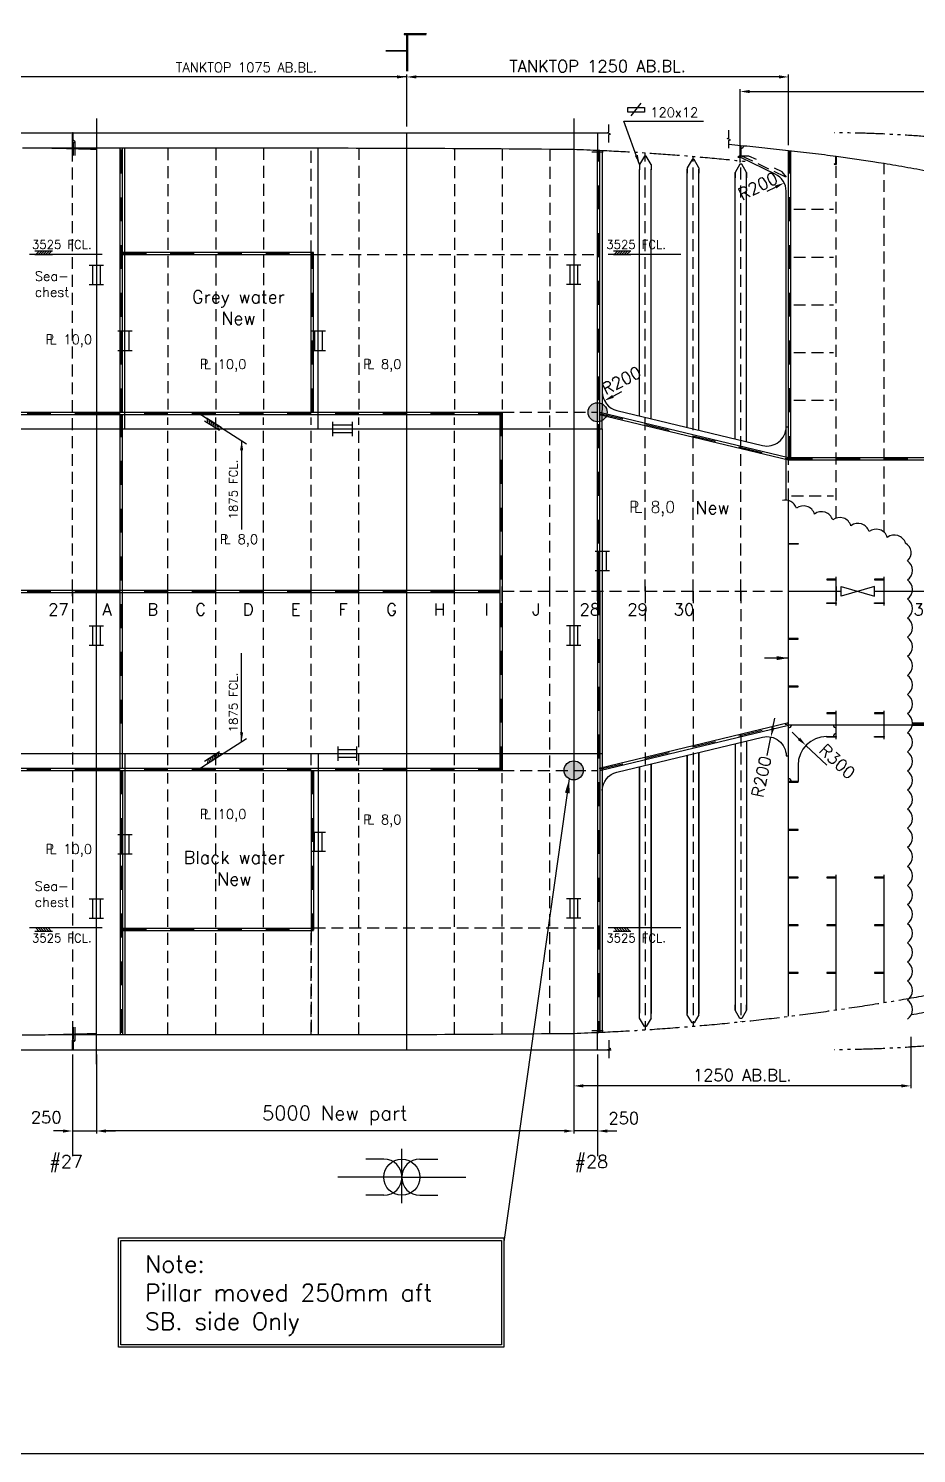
# Model space of a CAD drawing. Extents: x -86245 to 167090, y -69122 to 58950.
# Drawn here: x 15727 to 25026, y 0 to 14921 of the extents above; entities that cross this region are included whole.
import ezdxf

# ---------------------------------------------------------------- set-up
doc = ezdxf.new("R2010")
doc.units = 0
doc.header["$LTSCALE"] = 250
for name, pattern in [('DASHED', [0.75, 0.5, -0.25]), ('JERNB', [2, 1, -1]), ('PHANTOM', [2.1, 1.25, -0.2, 0.125, -0.2, 0.125, -0.2])]:
    doc.linetypes.add(name, pattern=pattern)
doc.layers.get('0').update_dxf_attribs({"linetype": 'CONTINUOUS'})
doc.layers.get('DEFPOINTS').update_dxf_attribs({"linetype": 'CONTINUOUS'})
for name, color, linetype in [('Kuttlinje', 6, 'CONTINUOUS'), ('LASTLUKE', 1, 'CONTINUOUS'), ('S0CO1', 1, 'CONTINUOUS'), ('S0CO2', 2, 'CONTINUOUS'), ('S0CO5', 4, 'CONTINUOUS'), ('S0DA1', 1, 'DASHED'), ('S0DA2', 2, 'DASHED'), ('S0DA3', 3, 'DASHED'), ('S0DIM', 2, 'CONTINUOUS'), ('S0PH1', 1, 'PHANTOM'), ('S0TX2', 2, 'CONTINUOUS'), ('U0CO1', 1, 'CONTINUOUS')]:
    doc.layers.add(name, color=color, linetype=linetype)
doc.styles.add('18', font='romans', dxfattribs={"height": 180})
doc.styles.add('ROMANS', font='romans.shx', dxfattribs={"height": 125})
doc.dimstyles.get("Standard").update_dxf_attribs({"dimscale": 50, "dimtxt": 125, "dimasz": 2, "dimexe": 0.5, "dimexo": 1, "dimgap": 1, "dimtad": 1, "dimdsep": 46, "dimtxsty": 'ROMANS', "dimcen": 1.5, "dimclrd": 1, "dimclre": 1, "dimclrt": 2, "dimazin": 2, "dimtfac": 1, "dimtmove": 2, "dimatfit": 3, "dimfxl": 1, "dimtvp": 100, "dimtolj": 1, "dimarcsym": 0})

# ---------------------------------------------------------------- blocks, each defined once
blk = doc.blocks.new('HP100x7')
at = {"color": 0}
blk.add_lwpolyline([(0, 0), (0, -100), (20, -100, 0.767327), (24, -89), (10, -79, -0.267949), (7, -75), (7, 0)], format="xyb", close=True, dxfattribs=at)
blk = doc.blocks.new('PLDIM2')
at = {"layer": 'S0TX2', "style": 'ROMANS'}
for s, p in [('P', (-19, 0)), ('L', (23, 0))]:
    blk.add_text(s, height=100, dxfattribs=at).set_placement(p)
blk.add_attdef('XX.X', (168, -1), '', height=100, dxfattribs=at)
blk = doc.blocks.new('ST10073')
at = {"layer": 'S0CO2'}
for p, q in [((1.49, 4), (-1.49, 4)), ((-0.79, 4), (-0.79, 0)), ((0.79, 4), (0.79, 0)), ((-1.49, 0), (1.49, 0))]:
    blk.add_line(p, q, dxfattribs=at)
blk = doc.blocks.new('A$C5C7D5138')
at = {"layer": 'Kuttlinje', "linetype": 'ByBlock'}
blk.add_line((0, 4950), (0, -4950), dxfattribs=at)
at = {"layer": 'S0CO1', "color": 8}
for p, q in [((-250, 4563), (-250, 4700)), ((-224, 4563), (-224, 4700)), ((-4750, 1851), (0, 1851)), ((-4726, 1875), (0, 1875)), ((-3775, 1700), (0, 1700)), ((-3726, 12), (0, 12)), ((-3726, -12), (0, -12)), ((-3775, -1700), (0, -1700)), ((-4750, -1851), (0, -1851)), ((-4726, -1875), (0, -1875)), ((-250, -4563), (-250, -4700)), ((-224, -4563), (-224, -4700))]:
    blk.add_line(p, q, dxfattribs=at)
at = {"layer": 'S0CO1', "color": 8, "linetype": 'JERNB'}
for p, q in [((-4726, 1863), (0, 1863)), ((-3726, 0), (0, 0)), ((-4726, -1863), (0, -1863))]:
    blk.add_line(p, q, dxfattribs=at)
at = {"layer": 'S0CO2', "flags": 128}
for points in [[(-775, 4645, -0.004252), (-500, 4642, -0.00201), (-250, 4636, -0.001826), (0, 4629, -0.001826)], [(-775, -4645, 0.004252), (-500, -4642, 0.00201), (-250, -4636, 0.001826), (0, -4629, 0.001826)]]:
    blk.add_lwpolyline(points, format="xyb", dxfattribs=at)
at = {"layer": 'S0CO5'}
for p, q in [((-14750, 4800), (0, 4800)), ((-14750, -4800), (0, -4800))]:
    blk.add_line(p, q, dxfattribs=at)
at = {"layer": 'S0DA1', "color": 8}
for p, q in [((-250, 4660), (-250, 4800)), ((-242, 4563), (-242, 4700)), ((-242, -4563), (-242, -4700)), ((-250, -4660), (-250, -4800)), ((-250, -4660), (-250, -4800))]:
    blk.add_line(p, q, dxfattribs=at)
at = {"layer": 'S0DA2', "color": 8}
for q in [(-250, 4636), (-250, -4636)]:
    blk.add_line((-250, 0), q, dxfattribs=at)
at = {"layer": 'S0CO1', "xscale": 50, "yscale": 50, "zscale": 50}
for p in [(0, 3213), (0, -565), (0, -3423)]:
    blk.add_blockref('ST10073', p, dxfattribs=at)
at = {"layer": 'S0CO2', "color": 8}
blk.add_blockref('HP100x7', (-250, 4800), dxfattribs=at)
at = {"layer": 'S0CO2', "color": 8, "xscale": -1, "rotation": 180}
blk.add_blockref('HP100x7', (-250, -4800), dxfattribs=at)
at = {"layer": 'S0TX2'}
for p in [(-513, 2589), (-513, -2748)]:
    blk.add_blockref('PLDIM2', p, dxfattribs=at).add_auto_attribs({'XX.X': '10,0'})
at = {"layer": 'S0TX2', "color": 8, "char_height": 100, "attachment_point": 1, "style": 'ROMANS'}
for insert in [(-645, 3350), (-645, -3038)]:
    blk.add_mtext_dynamic_manual_height_columns('Sea-\\Pchest', width=1489.57, gutter_width=500, heights=[0], dxfattribs=dict(at, insert=insert))
blk = doc.blocks.new('A$C775A635E')
at = {"layer": 'S0CO1', "color": 6}
blk.add_lwpolyline([(0, 0), (0, 58450), (-41050, 58450), (-41050, 0)], close=True, dxfattribs=at)
blk = doc.blocks.new('A$C04B35251')
at = {"layer": 'LASTLUKE', "color": 2}
for p, q in [((14000, -50), (14000, 50)), ((14500, -50), (14500, 50)), ((15000, -50), (15000, 50)), ((15500, -50), (15500, 50)), ((16000, -100), (16000, 50)), ((16500, -100), (16500, 50)), ((17000, -100), (17000, 50)), ((17500, -100), (17500, 50)), ((18000, -100), (18000, 50)), ((18500, -100), (18500, 50))]:
    blk.add_line(p, q, dxfattribs=at)
at = {"layer": 'S0TX2', "color": 2, "linetype": 'Continuous'}
for p, q in [((13500, -50), (13500, 50)), ((19000, -100), (19000, 50)), ((19500, -100), (19500, 50)), ((20000, -100), (20000, 50)), ((20500, -100), (20500, 50)), ((21000, -100), (21000, 50)), ((21500, -100), (21500, 50)), ((22000, -100), (22000, 50))]:
    blk.add_line(p, q, dxfattribs=at)
at = {"layer": 'S0CO1', "color": 2, "linetype": 'ByBlock', "style": 'ROMANS'}
for s, p in [('27', (13246, -252)), ('28', (18811, -252)), ('29', (19311, -252)), ('30', (19797, -252)), ('35', (22308, -252))]:
    blk.add_text(s, height=125, dxfattribs=at).set_placement(p)
at = {"layer": 'S0CO1', "color": 3, "linetype": 'ByBlock', "style": 'ROMANS'}
for s, p in [('A', (13814, -252)), ('B', (14285, -252)), ('C', (14785, -252)), ('D', (15285, -252)), ('E', (15785, -252)), ('F', (16285, -252)), ('G', (16785, -252)), ('H', (17285, -252)), ('I', (17814, -252)), ('J', (18314, -252))]:
    blk.add_text(s, height=125, dxfattribs=at).set_placement(p)
blk = doc.blocks.new('O-X')
at = {"layer": 'U0CO1'}
for p, q in [((0, -676), (0, 747)), ((-468, 472), (-940, 472)), ((468, 472), (940, 472)), ((0, 0), (-1679, 0)), ((0, 0), (1679, 0)), ((-468, -472), (-940, -472)), ((468, -472), (940, -472))]:
    blk.add_line(p, q, dxfattribs=at)
blk.add_circle((0, 0), 472, dxfattribs=at)
for centre, start, end in [((-468, 0), 270, 90), ((468, 0), 90, 270)]:
    blk.add_arc(centre, 472, start, end, dxfattribs=at)
blk = doc.blocks.new('*D107')
at = {"layer": 'DEFPOINTS', "color": 0, "linetype": 'ByBlock', "transparency": 16777216}
for p in [(21687, 4228), (21437, 3896), (21437, 3377)]:
    blk.add_point(p, dxfattribs=at)
at = {"layer": 'S0CO1', "color": 1, "linetype": 'ByBlock', "lineweight": -2, "transparency": 16777216}
for p, q in [((21687, 4178), (21687, 3352)), ((21437, 3846), (21437, 3352)), ((21337, 3377), (21237, 3377)), ((21687, 3377), (21437, 3377)), ((21787, 3377), (21887, 3377))]:
    blk.add_line(p, q, dxfattribs=at)
at = {"layer": 'S0CO1', "color": 1, "linetype": 'ByBlock', "transparency": 16777216}
for points in [[(21337, 3393), (21337, 3360), (21437, 3377)], [(21787, 3393), (21787, 3360), (21687, 3377)]]:
    blk.add_solid(points, dxfattribs=at)
at = {"layer": 'S0CO1', "color": 2, "linetype": 'ByBlock', "transparency": 16777216, "insert": (21961, 3511), "char_height": 125, "attachment_point": 5, "style": 'ROMANS'}
blk.add_mtext('\\A1;250', dxfattribs=at)
blk = doc.blocks.new('*D108')
at = {"layer": 'DEFPOINTS', "color": 0, "transparency": 16777216}
for p in [(16437, 4228), (21437, 4228), (16437, 3377)]:
    blk.add_point(p, dxfattribs=at)
at = {"layer": 'S0CO1', "color": 1, "lineweight": -2, "transparency": 16777216}
for p, q in [((16437, 4178), (16437, 3352)), ((21437, 4178), (21437, 3352)), ((21337, 3377), (16537, 3377))]:
    blk.add_line(p, q, dxfattribs=at)
at = {"layer": 'S0CO1', "color": 1, "transparency": 16777216}
for points in [[(16537, 3393), (16537, 3360), (16437, 3377)], [(21337, 3393), (21337, 3360), (21437, 3377)]]:
    blk.add_solid(points, dxfattribs=at)
at = {"layer": 'S0CO1', "color": 2, "transparency": 16777216, "insert": (18933, 3539), "char_height": 125, "attachment_point": 5, "style": 'ROMANS'}
blk.add_mtext('\\A1;{\\H1.2x;5000 New part}', dxfattribs=at)
blk = doc.blocks.new('*D109')
at = {"layer": 'DEFPOINTS', "color": 0, "linetype": 'ByBlock', "transparency": 16777216}
for p in [(16187, 4228), (16437, 3896), (16437, 3377)]:
    blk.add_point(p, dxfattribs=at)
at = {"layer": 'S0CO1', "color": 1, "linetype": 'ByBlock', "lineweight": -2, "transparency": 16777216}
for p, q in [((16187, 4178), (16187, 3352)), ((16437, 3846), (16437, 3352)), ((16087, 3377), (15987, 3377)), ((16187, 3377), (16437, 3377)), ((16537, 3377), (16637, 3377))]:
    blk.add_line(p, q, dxfattribs=at)
at = {"layer": 'S0CO1', "color": 1, "linetype": 'ByBlock', "transparency": 16777216}
for points in [[(16087, 3393), (16087, 3360), (16187, 3377)], [(16537, 3393), (16537, 3360), (16437, 3377)]]:
    blk.add_solid(points, dxfattribs=at)
at = {"layer": 'S0CO1', "color": 2, "linetype": 'ByBlock', "transparency": 16777216, "insert": (15912, 3520), "char_height": 125, "attachment_point": 5, "style": 'ROMANS'}
blk.add_mtext('\\A1;250', dxfattribs=at)
blk = doc.blocks.new('PILL-O')
at = {"layer": 'S0TX2'}
h = blk.add_hatch(color=256, dxfattribs=at)
h.paths.add_polyline_path([(1, -1), (0, -1), (0, -100, 0.198881), (71, -71)])
h.paths.add_polyline_path([(0, -1), (-70, -71, 0.196266), (0, -100)])
h.paths.add_polyline_path([(0, -1), (0, 0), (-71, 71, 0.198912), (-100, 0, 0.201592), (-70, -71)])
h.paths.add_polyline_path([(0, 100, 0.198881), (-71, 71), (0, 0)])
h.paths.add_polyline_path([(71, 70, 0.201624), (0, 100), (0, 0), (1, -1)])
h.paths.add_polyline_path([(71, 70), (1, -1), (71, -71, 0.198912), (100, 0, 0.196235)])
at = {"layer": 'S0CO2'}
blk.add_circle((0, 0), 100, dxfattribs=at)
blk = doc.blocks.new('HP80x7')
at = {"color": 0, "linetype": 'ByBlock'}
blk.add_lwpolyline([(17, -80, 0.773344), (19, -73), (8, -66, -0.267949), (6, -63), (6, 0), (0, 0), (0, -80), (17, -80)], format="xyb", dxfattribs=at)
blk = doc.blocks.new('snip')
at = {"color": 0, "linetype": 'ByBlock'}
for p, q in [((-75, -151), (-75, -221)), ((75, -151), (75, -221))]:
    blk.add_line(p, q, dxfattribs=at)
blk.add_lwpolyline([(75, -151), (13, -43), (-12, -43), (-75, -151)], dxfattribs=at)
blk = doc.blocks.new('*D190')
at = {"layer": 'DEFPOINTS', "color": 0, "transparency": 16777216}
for p in [(-6225, 4189), (-6046, 4277)]:
    blk.add_point(p, dxfattribs=at)
at = {"layer": 'S0CO1', "color": 1, "lineweight": -2, "transparency": 16777216}
blk.add_line((-6225, 4189), (-6135, 4233), dxfattribs=at)
at = {"layer": 'S0CO1', "color": 1, "transparency": 16777216}
blk.add_solid([(-6143, 4248), (-6128, 4218), (-6046, 4277)], dxfattribs=at)
at = {"layer": 'S0CO1', "color": 2, "transparency": 16777216, "insert": (-6320, 4243), "char_height": 125, "attachment_point": 5, "rotation": 26.2007, "style": 'ROMANS'}
blk.add_mtext('\\A1;R200', dxfattribs=at)
blk = doc.blocks.new('*D191')
at = {"color": 1, "linetype": 'ByBlock', "lineweight": -2, "transparency": 16777216}
blk.add_line((-7750, 2087), (-7839, 2041), dxfattribs=at)
at = {"color": 1, "linetype": 'ByBlock', "transparency": 16777216}
blk.add_solid([(-7847, 2056), (-7831, 2026), (-7928, 1996)], dxfattribs=at)
at = {"layer": 'DEFPOINTS', "color": 0, "linetype": 'ByBlock', "transparency": 16777216}
for p in [(-7928, 1996), (-7750, 2087)]:
    blk.add_point(p, dxfattribs=at)
at = {"color": 2, "linetype": 'ByBlock', "transparency": 16777216, "insert": (-7750, 2208), "char_height": 125, "attachment_point": 5, "rotation": 27.2116, "style": 'ROMANS'}
blk.add_mtext('\\A1;R200', dxfattribs=at)
blk = doc.blocks.new('FLST-2')
at = {"layer": 'S0TX2', "color": 1}
for p, q in [((-256, 101), (-256, 151)), ((-256, 151), (-81, 151)), ((-222, 65), (-117, 198)), ((-81, 151), (-81, 101)), ((-81, 101), (-256, 101))]:
    blk.add_line(p, q, dxfattribs=at)
at = {"layer": 'S0TX2', "style": 'ROMANS'}
blk.add_attdef('FL.ST', (-20, 50), '', height=100, dxfattribs=at)
blk = doc.blocks.new('PILC')
at = {"color": 1, "linetype": 'ByBlock'}
blk.add_line((0, 0), (-250, 0), dxfattribs=at)
blk.add_solid([(-125, 21), (-125, -21), (0, 0)], dxfattribs=at)
blk = doc.blocks.new('*D192')
at = {"layer": 'DEFPOINTS', "color": 0, "transparency": 16777216}
for p in [(3568, 5233), (-6507, 4439), (3568, 3786)]:
    blk.add_point(p, dxfattribs=at)
at = {"layer": 'S0TX2', "color": 1, "lineweight": -2, "transparency": 16777216}
for p, q in [((-6507, 4489), (-6507, 5258)), ((-6407, 5233), (3468, 5233)), ((3568, 3836), (3568, 5258))]:
    blk.add_line(p, q, dxfattribs=at)
at = {"layer": 'S0TX2', "color": 1, "transparency": 16777216}
for points in [[(-6407, 5250), (-6407, 5217), (-6507, 5233)], [(3468, 5250), (3468, 5217), (3568, 5233)]]:
    blk.add_solid(points, dxfattribs=at)
at = {"layer": 'S0TX2', "color": 2, "transparency": 16777216, "insert": (-1469, 5346), "char_height": 125, "attachment_point": 5, "style": 'ROMANS'}
blk.add_mtext('\\A1;TANKTOP 1800 AB. OLD BL.', dxfattribs=at)
blk = doc.blocks.new('*D193')
at = {"layer": 'DEFPOINTS', "color": 0, "transparency": 16777216}
for p in [(-6184, -1526), (-6225, -1721)]:
    blk.add_point(p, dxfattribs=at)
at = {"layer": 'S0CO1', "color": 1, "lineweight": -2, "transparency": 16777216}
for p, q in [((-6163, -1428), (-6142, -1330)), ((-6225, -1721), (-6184, -1526))]:
    blk.add_line(p, q, dxfattribs=at)
at = {"layer": 'S0CO1', "color": 1, "transparency": 16777216}
blk.add_solid([(-6179, -1424), (-6147, -1431), (-6184, -1526)], dxfattribs=at)
at = {"layer": 'S0CO1', "color": 2, "transparency": 16777216, "insert": (-6284, -1941), "char_height": 125, "attachment_point": 5, "rotation": 78.0759, "style": 'ROMANS'}
blk.add_mtext('\\A1;R200', dxfattribs=at)
blk = doc.blocks.new('*D194')
at = {"layer": 'DEFPOINTS', "color": 0, "transparency": 16777216}
for p in [(-5818, -1614), (-5600, -1820)]:
    blk.add_point(p, dxfattribs=at)
at = {"layer": 'S0CO1', "color": 1, "lineweight": -2, "transparency": 16777216}
for p, q in [((-5891, -1545), (-5963, -1476)), ((-5600, -1820), (-5818, -1614))]:
    blk.add_line(p, q, dxfattribs=at)
at = {"layer": 'S0CO1', "color": 1, "transparency": 16777216}
blk.add_solid([(-5879, -1533), (-5902, -1557), (-5818, -1614)], dxfattribs=at)
at = {"layer": 'S0CO1', "color": 2, "transparency": 16777216, "insert": (-5489, -1782), "char_height": 125, "attachment_point": 5, "rotation": 316.5833, "style": 'ROMANS'}
blk.add_mtext('\\A1;R300', dxfattribs=at)
blk = doc.blocks.new('*D195')
at = {"layer": 'DEFPOINTS', "color": 0, "transparency": 16777216}
for p in [(-4719, -4615), (-8250, -5041), (-8250, -5179)]:
    blk.add_point(p, dxfattribs=at)
at = {"layer": 'S0CO1', "color": 1, "lineweight": -2, "transparency": 16777216}
for p, q in [((-4719, -4665), (-4719, -5204)), ((-8250, -5091), (-8250, -5204)), ((-4819, -5179), (-8150, -5179))]:
    blk.add_line(p, q, dxfattribs=at)
at = {"layer": 'S0CO1', "color": 1, "transparency": 16777216}
for points in [[(-8150, -5162), (-8150, -5195), (-8250, -5179)], [(-4819, -5162), (-4819, -5195), (-4719, -5179)]]:
    blk.add_solid(points, dxfattribs=at)
at = {"layer": 'S0CO1', "color": 2, "transparency": 16777216, "insert": (-6484, -5066), "char_height": 125, "attachment_point": 5, "style": 'ROMANS'}
blk.add_mtext('\\A1;1250 AB.BL.', dxfattribs=at)
blk = doc.blocks.new('*D115')
at = {"layer": 'DEFPOINTS', "color": 0, "transparency": 16777216}
for p in [(19687, 14414), (19687, 13846), (23687, 13651)]:
    blk.add_point(p, dxfattribs=at)
at = {"layer": 'S0CO1', "color": 1, "lineweight": -2, "transparency": 16777216}
for p, q in [((19687, 13896), (19687, 14439)), ((23587, 14414), (19787, 14414)), ((23687, 13701), (23687, 14439))]:
    blk.add_line(p, q, dxfattribs=at)
at = {"layer": 'S0CO1', "color": 1, "transparency": 16777216}
for points in [[(19787, 14431), (19787, 14398), (19687, 14414)], [(23587, 14431), (23587, 14398), (23687, 14414)]]:
    blk.add_solid(points, dxfattribs=at)
at = {"layer": 'S0CO1', "color": 2, "transparency": 16777216, "insert": (21687, 14527), "char_height": 125, "attachment_point": 5, "style": 'ROMANS'}
blk.add_mtext('\\A1;TANKTOP 1250 AB.BL.', dxfattribs=at)
blk = doc.blocks.new('A$C2E4D6672')
at = {"layer": 'S0CO2'}
for points in [[(-4034, 42), (0, 42), (0, -1102), (-4034, -1102)], [(-4009, 17), (-25, 17), (-25, -1077), (-4009, -1077)]]:
    blk.add_lwpolyline(points, close=True, dxfattribs=at)
at = {"layer": 'LASTLUKE', "color": 2, "insert": (-3756, -141), "char_height": 180, "attachment_point": 1, "style": '18'}
blk.add_mtext_dynamic_manual_height_columns('Note:\\PPillar moved 250mm aft\\PSB. side Only', width=3587.16, gutter_width=500, heights=[0], dxfattribs=at)
blk = doc.blocks.new('*X8')
at = {"color": 0}
for p, q in [((13410, 17177), (13450, 17217)), ((13439, 17177), (13479, 17217)), ((13467, 17177), (13507, 17217)), ((13495, 17177), (13535, 17217)), ((13523, 17177), (13563, 17217)), ((13552, 17177), (13592, 17217))]:
    blk.add_line(p, q, dxfattribs=at)
blk = doc.blocks.new('TYKK')
at = {"layer": 'S0CO1'}
for p, q in [((-2.04, 0.82), (2.04, 0.82)), ((-2.04, 0), (2.04, 0))]:
    blk.add_line(p, q, dxfattribs=at)
at = {"layer": 'S0CO1', "xscale": 0.0204, "yscale": 0.0204, "zscale": 0.0204}
blk.add_blockref('*X8', (-275.41, -350.41), dxfattribs=at)
blk = doc.blocks.new('A$C33D50814')
at = {"layer": 'Kuttlinje', "linetype": 'ByBlock'}
blk.add_line((-8250, 4950), (-8250, -4950), dxfattribs=at)
at = {"layer": 'S0CO1', "color": 8}
for p, q in [((-8000, 0), (-8000, 4618.625)), ((-7976, 0), (-7976, 4617.54)), ((-7949, 2086.961), (-7949, 4618.625)), ((-6138.89, 4369.494), (-6500, 4541.754)), ((-6000, 1376), (-6000, 4612.328)), ((-5976, 1376), (-5976, 4609.572)), ((-7560, 1835.747), (-7560, 4418.011)), ((-7440, 1806.98), (-7440, 4419.574)), ((-7059.999, 1715.884), (-7059.999, 4421.642)), ((-6939.999, 1687.118), (-6939.999, 4421.385)), ((-6559.999, 1596.023), (-6559.999, 4386.441)), ((-6439.999, 1567.256), (-6440, 4386.44)), ((-6024, 1721.385), (-6024, 4188.98)), ((-7950, 1700), (-7949, 2086.961)), ((-7981.609, 1851.665), (-6000, 1375.316)), ((-7976, 1875), (-6000, 1400)), ((-8249, 1700), (-7950, 1700)), ((-7950, 1700), (-7950, -1700)), ((-6025, 955.084), (-6025, 1721.385)), ((-6000, 1400), (-3500, 1400)), ((-6000, 1376), (-3500, 1376)), ((-8000, 0), (-8000, -4618.625)), ((-7976, 0), (-7976, -4617.54)), ((-7981.609, -1851.665), (-6000, -1375.316)), ((-7976, -1875), (-6000, -1400)), ((-4703.024, -1376), (-2024, -1376)), ((-4703.024, -1400), (-2024, -1400)), ((-6559.999, -1596.023), (-6559.999, -4386.441)), ((-6439.999, -1567.256), (-6440, -4386.44)), ((-8249, -1700), (-7950, -1700)), ((-7950, -1700), (-7950, -2086.962)), ((-7059.999, -1715.884), (-7059.999, -4421.642)), ((-7059.999, -4421.643), (-7059.999, -1715.886)), ((-6939.999, -1687.118), (-6939.999, -4421.385)), ((-6939.999, -4421.322), (-6939.999, -1687.119)), ((-7560, -4417.785), (-7560, -1835.747)), ((-7560, -1835.747), (-7560, -4418.011)), ((-7440, -1806.98), (-7440, -4419.574)), ((-7440, -4419.739), (-7440, -1806.981)), ((-7950, -2086.961), (-7950, -4618.625))]:
    blk.add_line(p, q, dxfattribs=at)
at = {"layer": 'S0CO1', "color": 8, "linetype": 'JERNB'}
for p, q in [((-7988, 0), (-7988, 4618.085)), ((-5988, 1376), (-5988, 4610.953)), ((-7978.805, 1863.332), (-6000, 1387.658)), ((-6000, 1388), (-3500, 1388)), ((-7988, 0), (-7988, -4618.085)), ((-7978.805, -1863.332), (-6000, -1387.658)), ((-4703.024, -1388), (-2024, -1388))]:
    blk.add_line(p, q, dxfattribs=at)
at = {"layer": 'S0CO1', "color": 8, "linetype": 'Continuous'}
for points in [[(-7880.241, 4700.515), (-7880.241, 4781.837), (-7863.069, 4788.087), (-7897.412, 4800.587), (-7880.241, 4806.837), (-7880.241, 4888.159)], [(-6624.934, 4639.718), (-6624.934, 4721.04), (-6607.763, 4727.29), (-6642.106, 4739.79), (-6624.934, 4746.04), (-6624.934, 4827.362)], [(-7880.241, -4700.515), (-7880.241, -4781.837), (-7863.069, -4788.087), (-7897.412, -4800.587), (-7880.241, -4806.837), (-7880.241, -4888.159)]]:
    blk.add_lwpolyline(points, dxfattribs=at)
at = {"layer": 'S0CO1', "color": 8}
for points in [[(-7950, 2086.961, 0.346864288), (-7796.623, 1892.471), (-6271.623, 1526.895, 0.484930604), (-6025, 1721.385), (-6000, 1721.385)], [(-4753.514, -4480.505, 0.52056705), (-4753.514, -4280.505, 0.52056705), (-4753.514, -4080.505, 0.52056705), (-4753.514, -3880.505, 0.52056705), (-4753.514, -3680.505, 0.52056705), (-4753.514, -3480.505, 0.52056705), (-4753.514, -3280.505, 0.52056705), (-4753.514, -3080.505, 0.52056705), (-4753.514, -2880.505, 0.52056705), (-4753.514, -2680.505, 0.52056705), (-4753.514, -2480.505, 0.52056705), (-4753.514, -2280.505, 0.52056705), (-4753.514, -2080.505, 0.52056705), (-4753.514, -1880.505, 0.52056705), (-4753.514, -1680.505, 0.52056705), (-4753.514, -1480.505, 0.52056705), (-4753.514, -1280.505, 0.52056705), (-4753.514, -1080.505, 0.52056705), (-4753.514, -880.505, 0.52056705), (-4753.514, -680.505, 0.52056705), (-4753.514, -480.505, 0.52056705), (-4753.514, -280.505, 0.52056705), (-4753.514, -80.505, 0.52056705), (-4753.514, 119.495, 0.52056705), (-4753.514, 319.495, 0.52056705), (-4775.024, 503.795, 0.52056705), (-4965.505, 564.76, 0.52056705), (-5155.987, 625.724, 0.52056705), (-5346.469, 686.689, 0.52056705), (-5536.951, 747.654, 0.52056705), (-5727.432, 808.618, 0.52056705), (-5917.914, 869.583, 0.399421036), (-6064.742, 951.649, 0.399421036)], [(-7950, -2086.961, -0.346864288), (-7796.623, -1892.471), (-6271.623, -1526.895, -0.484930604), (-6025, -1721.385), (-6000, -1721.385)], [(-5600, -1520, 0.414213562), (-5900, -1820), (-5900, -1993)]]:
    blk.add_lwpolyline(points, format="xyb", dxfattribs=at)
blk.add_lwpolyline([(-5450, 50), (-5100, -50), (-5100, 50), (-5450, -50), (-5450, 50)], dxfattribs=at)
for centre, radius, start, end in [((-6500, 4669.126), 30, 269.9999992, 354.6685405), ((-6225, 4188.98), 200, 0, 64.4974945), ((-6000, -1400), 30, 270, 0), ((-5500, -1400), 30, 180, 270), ((-5500, -1520), 30, 90, 180), ((-6000, -1993), 30, 0, 90)]:
    blk.add_arc(centre, radius, start, end, dxfattribs=at)
at = {"layer": 'S0CO2', "color": 8, "flags": 128}
for points in [[(-8250, 4628.587), (-8249.962, 4628.585, -0.002682578), (-7976.053, 4617.542)], [(-8250, -4628.587), (-8249.962, -4628.585, 0.002928002), (-7951, -4616.385)]]:
    blk.add_lwpolyline(points, format="xyb", dxfattribs=at)
at = {"layer": 'S0CO2', "color": 8}
blk.add_lwpolyline([(-6500, 4669.126), (-6500, 4541.754), (-6520.5, 4541.754, -0.767326988), (-6523.5, 4552.95), (-6509.5, 4562.476, 0.267949192), (-6507, 4566.806), (-6507, 4669.126)], format="xyb", close=True, dxfattribs=at)
for points in [[(-6000, 500), (-5900, 500), (-5900, 493), (-6000, 493)], [(-5600, 120), (-5500, 120), (-5500, 127), (-5600, 127)], [(-5100, 120), (-5000, 120), (-5000, 127), (-5100, 127)], [(-5600, -120), (-5500, -120), (-5500, -127), (-5600, -127)], [(-5100, -120), (-5000, -120), (-5000, -127), (-5100, -127)], [(-6000, -500), (-5900, -500), (-5900, -493), (-6000, -493)], [(-6000, -1000), (-5900, -1000), (-5900, -993), (-6000, -993)], [(-5600, -1280), (-5500, -1280), (-5500, -1273), (-5600, -1273)], [(-5100, -1280), (-5000, -1280), (-5000, -1273), (-5100, -1273)], [(-5600, -1520), (-5500, -1520), (-5500, -1527), (-5600, -1527)], [(-5100, -1520), (-5000, -1520), (-5000, -1527), (-5100, -1527)], [(-6000, -2000), (-5900, -2000), (-5900, -1993), (-6000, -1993)], [(-6000, -2500), (-5900, -2500), (-5900, -2493), (-6000, -2493)], [(-6000, -3000), (-5900, -3000), (-5900, -2993), (-6000, -2993)], [(-5600, -3000), (-5500, -3000), (-5500, -2993), (-5600, -2993)], [(-5100, -3000), (-5000, -3000), (-5000, -2993), (-5100, -2993)], [(-6000, -3500), (-5900, -3500), (-5900, -3493), (-6000, -3493)], [(-5600, -3500), (-5500, -3500), (-5500, -3493), (-5600, -3493)], [(-5100, -3500), (-5000, -3500), (-5000, -3493), (-5100, -3493)], [(-6000, -4000), (-5900, -4000), (-5900, -3993), (-6000, -3993)], [(-5600, -4000), (-5500, -4000), (-5500, -3993), (-5600, -3993)], [(-5100, -4000), (-5000, -4000), (-5000, -3993), (-5100, -3993)]]:
    blk.add_lwpolyline(points, close=True, dxfattribs=at)
at = {"layer": 'S0CO5', "color": 8}
for p, q in [((-8250, 4800), (-7883.858, 4800)), ((-8000, 4800), (-8000, 4600)), ((-8060, 4600), (-7940, 4600)), ((-6000, -4450.2), (-6000, 950.478)), ((-5500, -150), (-5500, 150)), ((-5000, -150), (-5000, 150)), ((-6000, 0), (-5450, 0)), ((-5100, 0), (-4703.024, 0)), ((-5500, -1550), (-5500, -1250)), ((-5000, -1550), (-5000, -1250)), ((-4703.024, -1400), (-6000, -1400)), ((-5500, -4383.214), (-5500, -2970)), ((-5000, -4306.136), (-5000, -2970)), ((-8060, -4600), (-7940, -4600)), ((-8060, -4600), (-7940, -4600)), ((-8000, -4800), (-8000, -4600)), ((-8250, -4800), (-7858.734, -4800))]:
    blk.add_line(p, q, dxfattribs=at)
at = {"layer": 'S0CO5', "color": 8, "flags": 128}
for points in [[(-6624.934, 4680.379, -0.001281498), (-6500, 4669.126, -0.002823), (-6249.868, 4644.528, -0.002278), (-6000, 4617.374, -0.002373), (-5749.826, 4587.835, -0.003239), (-5500, 4555.487, -0.002486), (-5309.328, 4528.574, -0.001881), (-5118.896, 4500), (-5059.434, 4490.774), (-5000, 4481.354, -0.004166), (-4749.691, 4439.042, -0.002877), (-4500, 4393.209, -0.00266)], [(-4713.088, -4432.509, 0.002455625), (-4500, -4393.209, 0.00266)]]:
    blk.add_lwpolyline(points, format="xyb", dxfattribs=at)
at = {"layer": 'S0DA1', "color": 8}
for p, q in [((-6491.389, 4559.805), (-6021.739, 4335.768)), ((-5946, 4000), (-5530, 4000)), ((-5946, 3500), (-5530, 3500)), ((-5946, 3000), (-5530, 3000)), ((-5946, 2500), (-5530, 2500)), ((-5946, 2000), (-5530, 2000)), ((-5970, 1000), (-5530, 1000))]:
    blk.add_line(p, q, dxfattribs=at)
at = {"layer": 'S0DA2', "color": 8}
for p, q in [((-7500, 0), (-7500, 4591.336)), ((-7000, 0), (-7000, 4554.2)), ((-6500, 0), (-6500, 4507.173)), ((-5500, 766.835), (-5500, 4549.145)), ((-5000, 618.909), (-5000, 4475.845)), ((-7500, 0), (-7500, -4591.336)), ((-7000, 0), (-7000, -4554.2)), ((-6500, 0), (-6500, -4507.173))]:
    blk.add_line(p, q, dxfattribs=at)
at = {"layer": 'S0DA3', "color": 8}
for p, q in [((-8250, 1875), (-8000, 1875)), ((-6000, 950.478), (-6000, 1376)), ((-8250, 0), (-6000, 0)), ((-4703.024, 0), (-2000, 0)), ((-8250, -1875), (-8000, -1875))]:
    blk.add_line(p, q, dxfattribs=at)
at = {"layer": 'S0PH1', "color": 8, "flags": 128}
for points in [[(4319.914, 1670.555, 0.01728236), (3960, 1960.411, 0.018682), (3509.1, 2272.894, 0.01108), (3040.406, 2558, 0.002294), (2915.461, 2629.496, 0.00167), (2789.949, 2700), (2733.014, 2731.625), (2676, 2763.106, 0.006599), (2154.914, 3041.134, 0.011709), (1624, 3299.899, 0.005479), (1393.941, 3402.411, 0.005153), (1161.729, 3500, 0.01486), (440.988, 3769.517, 0.011968), (-293.164, 4000, 0.005337), (-672.184, 4104.729, 0.003498), (-1053, 4202.751, 0.006889), (-1741.719, 4364.849, 0.012589), (-2436.229, 4500, 0.00591), (-2773.502, 4552.771, 0.002299), (-3111.598, 4600, 0.003441), (-3710.918, 4676.705, 0.007398), (-4311.762, 4740.396, 0.009377), (-4914.361, 4783.896, 0.013328), (-5518.318, 4800)], [(-7976.053, 4617.542, -0.015404457), (-6406.84, 4497.314)], [(4319.914, -1670.555, -0.01728236), (3960, -1960.411, -0.018682), (3509.1, -2272.894, -0.01108), (3040.406, -2558, -0.002294), (2915.461, -2629.496, -0.00167), (2789.949, -2700), (2733.014, -2731.625), (2676, -2763.106, -0.006599), (2154.914, -3041.134, -0.011709), (1624, -3299.899, -0.005479), (1393.941, -3402.411, -0.005153), (1161.729, -3500, -0.01486), (440.988, -3769.517, -0.011968), (-293.164, -4000, -0.005337), (-672.184, -4104.729, -0.003498), (-1053, -4202.751, -0.006889), (-1741.719, -4364.849, -0.012589), (-2436.229, -4500, -0.00591), (-2773.502, -4552.771, -0.002299), (-3111.598, -4600, -0.003441), (-3710.918, -4676.705, -0.007398), (-4311.762, -4740.396, -0.009377), (-4914.361, -4783.896, -0.013328), (-5518.318, -4800)], [(-7976.053, -4617.542, 0.034278718), (-4500, -4218.871)]]:
    blk.add_lwpolyline(points, format="xyb", dxfattribs=at)
at = {"layer": 'S0PH1', "color": 8}
for points in [[(-6491.389, 4559.805), (-6418.711, 4559.429), (-6339.338, 4523.233)], [(-6021.739, 4335.768), (-6067.765, 4392.017), (-6145.841, 4430.93)]]:
    blk.add_lwpolyline(points, dxfattribs=at)
at = {"layer": 'S0CO1', "color": 8}
for name, p, xscale, yscale, zscale in [('snip', (-7500, 4591.336), 0.8, 0.8, 0.8), ('snip', (-7000, 4554.199), 0.8, 0.8, 0.8), ('snip', (-6500, 4507.172), 0.8, 0.8, 0.8), ('ST10073', (-8250, 3215.711), 50, 50, 50), ('ST10073', (-7951, 218.378), 50, 50, 50), ('ST10073', (-8250, -562.625), 50, 50, 50), ('ST10073', (-8250, -3420.096), 50, 50, 50)]:
    blk.add_blockref(name, p, dxfattribs=dict(at, xscale=xscale, yscale=yscale, zscale=zscale))
for name, p in [('PILL-O', (-8000, 1875)), ('PILC', (-6000, -699.389)), ('PILL-O', (-8250, -1875))]:
    blk.add_blockref(name, p, dxfattribs=at)
at = {"layer": 'S0CO1', "color": 8, "xscale": -0.8, "yscale": 0.8, "zscale": 0.8, "rotation": 180}
for p in [(-7500, -4591.336), (-7000, -4554.199), (-6500, -4507.172)]:
    blk.add_blockref('snip', p, dxfattribs=at)
at = {"layer": 'S0CO2', "color": 8, "xscale": -1}
blk.add_blockref('HP80x7', (-5500, 4549.145), dxfattribs=at)
at = {"layer": 'S0TX2', "color": 8}
blk.add_blockref('FLST-2', (-7426.801, 4914.595), dxfattribs=at).add_auto_attribs({'FL.ST': '120x12'})
at = {"layer": 'S0TX2', "color": 8, "xscale": 1.199999999999999, "yscale": 1.199999999999999, "zscale": 1.199999999999999}
blk.add_blockref('PLDIM2', (-7646.753, 823.73), dxfattribs=at).add_auto_attribs({'XX.X': '8,0'})
at = {"layer": 'LASTLUKE', "color": 2, "style": '18'}
blk.add_text('New', height=135, dxfattribs=at).set_placement((-6976.344, 807.974))
at = {"color": 8, "linetype": 'ByBlock'}
dim = blk.add_radius_dim(center=(-7750, 2086.961), mpoint=(-7927.865, 1995.505), dimstyle='STANDARD', override={"dimfxl": 100}, dxfattribs=at)
dim.commit()
dim.dimension.update_dxf_attribs({"geometry": '*D191', "text_midpoint": (-7749.948, 2207.963), "dimtype": 164})
at = {"layer": 'S0CO1', "color": 8}
dim = blk.add_radius_dim(center=(-6225, 4188.98), mpoint=(-6045.549, 4277.284), dimstyle='STANDARD', dxfattribs=at)
dim.commit()
dim.dimension.update_dxf_attribs({"geometry": '*D190', "text_midpoint": (-6320.27, 4242.818), "dimtype": 164})
for center, mpoint, picture, middle in [((-6225, -1721.385), (-6183.677, -1525.7), '*D193', (-6283.665, -1941.341)), ((-5600, -1820), (-5817.912, -1613.81), '*D194', (-5488.856, -1781.706))]:
    dim = blk.add_radius_dim(center=center, mpoint=mpoint, dimstyle='STANDARD', override={"dimfxl": 100}, dxfattribs=at)
    dim.commit()
    dim.dimension.update_dxf_attribs({"geometry": picture, "text_midpoint": middle, "dimtype": 164})
at = {"layer": 'S0CO1'}
dim = blk.add_linear_dim(base=(-8250, -5178.789), p1=(-4718.936, -4615.432), p2=(-8250, -5040.902), text='1250 AB.BL.', dimstyle='STANDARD', override={"dimfxl": 100}, dxfattribs=at)
dim.commit()
dim.dimension.update_dxf_attribs({"geometry": '*D195', "text_midpoint": (-6484.468, -5066.289)})
at = {"layer": 'S0TX2', "color": 8}
dim = blk.add_linear_dim(base=(3568.039, 5233.43), p1=(-6507, 4438.998), p2=(3568.039, 3785.531), text='TANKTOP 1800 AB. OLD BL.', dimstyle='STANDARD', dxfattribs=at)
dim.commit()
dim.dimension.update_dxf_attribs({"geometry": '*D192', "text_midpoint": (-1469.48, 5345.93)})
blk.add_leader([(-7560, 4470.603), (-7723.814, 4923.509), (-6889.038, 4923.509)], dimstyle='STANDARD', override={"dimgap": 1, "dimtad": 0}, dxfattribs=at)
blk = doc.blocks.new('A$C3B8849E9')
at = {"layer": 'S0CO1'}
blk.add_line((-464, -1227), (52, -894), dxfattribs=at)
at = {"layer": 'S0DIM', "extrusion": (0, 0, -1), "xscale": -45, "yscale": 45, "zscale": -45, "rotation": 147.1496694736316}
blk.add_blockref('TYKK', (310, -1084), dxfattribs=at)
at = {"layer": 'S0DIM', "style": 'ROMANS', "text_generation_flag": 6}
blk.add_text('1875 FCL.', height=90, rotation=270, dxfattribs=at).set_placement((-42, -829))
at = {"layer": 'S0CO1'}
blk.add_leader([(0, -928), (0, 0)], dimstyle='STANDARD', override={"dimgap": 1, "dimtad": 0}, dxfattribs=at)

msp = doc.modelspace()

# ---------------------------------------------------------------- linework, layer by layer
at = {"layer": 'S0CO1'}
for p, q in [((16687.057, 10903.113), (16687.057, 13670.429)), ((16711.057, 10903.113), (16711.057, 13670.429)), ((16737.057, 10728.113), (16737.057, 13670.429)), ((18761.057, 10728.113), (18761.057, 13670.429)), ((16711.057, 12578.113), (18711.057, 12578.113)), ((16711.057, 12554.113), (18687.057, 12554.113)), ((18687.057, 10903.113), (18687.057, 12577.113)), ((18711.057, 10903.113), (18711.057, 12577.113)), ((16437.057, 10903.113), (20687.057, 10903.113)), ((17494.118, 10904.338), (18010.641, 10570.819)), ((20663.057, 10903.113), (20663.057, 7153.113)), ((20687.057, 10903.113), (20687.057, 7153.113)), ((16437.057, 10879.113), (20663.057, 10879.113)), ((16687.057, 7177.113), (16687.057, 10879.113)), ((16711.057, 7177.113), (16711.057, 10879.113)), ((16437.057, 10728.113), (21437.057, 10728.113)), ((16437.057, 9040.113), (20663.057, 9040.113)), ((16437.057, 9016.113), (20663.057, 9016.113)), ((16437.057, 7328.113), (21437.057, 7328.113)), ((16737.057, 7328.113), (16737.057, 4385.796)), ((18761.057, 7328.113), (18761.057, 4385.796)), ((16437.057, 7177.113), (20663.057, 7177.113)), ((16437.057, 7153.113), (20687.057, 7153.113)), ((16687.057, 7153.113), (16687.057, 4385.796)), ((16711.057, 7153.113), (16711.057, 4385.796)), ((18687.057, 7153.113), (18687.057, 5479.113)), ((18711.057, 7153.113), (18711.057, 5479.113)), ((16711.057, 5502.113), (18687.057, 5502.113)), ((16711.057, 5478.113), (18711.057, 5478.113)), ((16186.692, 4147.676), (16186.692, 3114.805)), ((21686.692, 4147.676), (21686.692, 3114.805))]:
    msp.add_line(p, q, dxfattribs=at)
at = {"layer": 'S0CO1', "color": 3, "linetype": 'JERNB'}
for p, q in [((16699.057, 10903.113), (16699.057, 13670.429)), ((16711.057, 12566.113), (18687.057, 12566.113)), ((18699.057, 10903.113), (18699.057, 12577.113)), ((20675.057, 10903.113), (20675.057, 7153.113)), ((16437.057, 10891.113), (20663.057, 10891.113)), ((16699.057, 7642.766), (16699.057, 10879.113)), ((16437.057, 9028.113), (20663.057, 9028.113)), ((16437.057, 7165.113), (20663.057, 7165.113)), ((16699.057, 7153.113), (16699.057, 4385.796)), ((18699.057, 7153.113), (18699.057, 5479.113)), ((16711.057, 5490.113), (18687.057, 5490.113))]:
    msp.add_line(p, q, dxfattribs=at)
at = {"layer": 'S0CO1'}
for points in [[(15937.082, 13670.429), (18736.681, 13670.429, -0.00232445), (21436.057, 13656.699)], [(15937.082, 4385.796), (18736.681, 4385.796, 0.00232445), (21436.057, 4399.526)]]:
    msp.add_lwpolyline(points, format="xyb", dxfattribs=at)
at = {"layer": 'S0CO5'}
for p, q in [((16437.057, 13828.113), (21436.057, 13828.113)), ((19687.057, 4228.113), (19687.057, 13828.113)), ((16437.057, 4228.113), (21436.057, 4228.113))]:
    msp.add_line(p, q, dxfattribs=at)
for points in [[(19893.586, 14864.526), (19662.057, 14864.526), (19662.057, 14857.526), (19890.869, 14857.526)], [(19687.057, 14473.961), (19687.057, 14857.526), (19694.557, 14857.526), (19694.557, 14473.961)], [(19470.214, 14689.526), (19687.057, 14689.526), (19687.057, 14682.526), (19467.496, 14682.526)]]:
    msp.add_lwpolyline(points, dxfattribs=at)
at = {"layer": 'S0DA2'}
for p, q in [((17187.057, 13666.972), (17187.057, 10933.113)), ((17687.057, 13668.991), (17687.057, 10933.113)), ((18187.057, 13670.15), (18187.057, 10933.113)), ((19187.057, 13669.883), (19187.057, 10933.113)), ((20187.057, 13666.172), (20187.057, 10933.113)), ((20687.057, 13663.025), (20687.057, 10933.113)), ((21187.057, 13659.017), (21187.057, 10933.113)), ((17187.057, 7207.113), (17187.057, 10849.113)), ((17687.057, 7207.113), (17687.057, 10849.113)), ((18187.057, 7207.113), (18187.057, 10849.113)), ((18687.057, 7207.113), (18687.057, 10849.113)), ((19187.057, 7207.113), (19187.057, 10849.113)), ((20187.057, 7207.113), (20187.057, 10849.113)), ((21187.057, 7183.113), (21187.057, 10873.113)), ((17187.057, 4389.253), (17187.057, 7123.113)), ((17687.057, 4387.234), (17687.057, 7123.113)), ((18187.057, 4386.075), (18187.057, 7123.113)), ((19187.057, 4386.342), (19187.057, 7123.113)), ((20187.057, 4390.053), (20187.057, 7123.113)), ((20687.057, 4393.2), (20687.057, 7123.113)), ((21187.057, 4397.208), (21187.057, 7123.113)), ((18687.057, 4386.342), (18687.057, 5478.113))]:
    msp.add_line(p, q, dxfattribs=at)
at = {"layer": 'S0DA3'}
for p, q in [((18687.057, 12577.113), (18687.057, 13670.429)), ((18711.057, 12553.113), (21686.057, 12553.113)), ((20686.057, 10903.113), (21686.057, 10903.113)), ((20686.057, 9028.113), (21436.057, 9028.113)), ((20687.057, 7153.113), (21686.057, 7153.113)), ((18687.057, 5479.113), (18687.057, 4385.796)), ((18711.057, 5503.113), (21686.057, 5503.113))]:
    msp.add_line(p, q, dxfattribs=at)
at = {"layer": 'S0DIM', "color": 1}
for p, q in [((16499.453, 12553.113), (15738.385, 12553.113)), ((22557.288, 12553.113), (21796.219, 12553.113)), ((16499.453, 5503.113), (15738.385, 5503.113)), ((22557.288, 5503.113), (21796.219, 5503.113))]:
    msp.add_line(p, q, dxfattribs=at)

# ---------------------------------------------------------------- block references
at = {"layer": 'S0CO1', "linetype": 'ByBlock'}
for name, p in [('A$C775A635E', (40713.595, 0)), ('A$C04B35251', (2687.057, 9028.113))]:
    msp.add_blockref(name, p, dxfattribs=at)
at = {"layer": 'S0CO1'}
for name, p in [('A$C33D50814', (29686.057, 9028.113)), ('A$C3B8849E9', (17958.447, 8381.063))]:
    msp.add_blockref(name, p, dxfattribs=at)
at = {"layer": 'S0CO1', "linetype": 'ByBlock', "rotation": 359.9869280711644}
msp.add_blockref('A$C5C7D5138', (16437.057, 9028.113), dxfattribs=at)
at = {"layer": 'S0CO1'}
for name, p, xscale, yscale, zscale in [('ST10073', (16737.057, 11551.239), 50, 50, 50), ('ST10073', (18761.057, 11551.239), 50, 50, 50), ('ST10073', (16737.057, 6279.633), 50, 50, 50), ('O-X', (19636.691, 2892.513), 0.4, 0.4, 0.4)]:
    msp.add_blockref(name, p, dxfattribs=dict(at, xscale=xscale, yscale=yscale, zscale=zscale))
at = {"layer": 'S0CO1', "yscale": 50, "zscale": 50}
for p, xscale, rotation in [((18914.565, 10728.113), -50, 270.0000000000001), ((18966.57, 7328.113), 50, 269.9999999999999), ((18761.057, 6504.986), -50, 180)]:
    msp.add_blockref('ST10073', p, dxfattribs=dict(at, xscale=xscale, rotation=rotation))
at = {"layer": 'S0CO2'}
msp.add_blockref('A$C2E4D6672', (20703.426, 2214.989), dxfattribs=at)
at = {"layer": 'S0DIM', "extrusion": (0, 0, -1), "yscale": 45, "zscale": -45}
for p, xscale, rotation in [((-15885.633, 12589.833), -45, 180), ((-21943.467, 12589.833), -45, 180), ((-17648.318, 10761.061), 45, 32.85033052636837)]:
    msp.add_blockref('TYKK', p, dxfattribs=dict(at, xscale=xscale, rotation=rotation))
at = {"layer": 'S0DIM', "extrusion": (0, 0, -1), "xscale": 45, "yscale": 45, "zscale": -45}
for p in [(-15885.633, 5466.393), (-21943.467, 5466.393)]:
    msp.add_blockref('TYKK', p, dxfattribs=at)
at = {"layer": 'S0TX2'}
for p, values in [((17540.139, 11357.137), {'XX.X': '10,0'}), ((19249.932, 11357.137), {'XX.X': '8,0'}), ((17748.65, 9523.574), {'XX.X': '8,0'}), ((17540.139, 6646.142), {'XX.X': '10,0'}), ((19249.932, 6588.789), {'XX.X': '8,0'})]:
    msp.add_blockref('PLDIM2', p, dxfattribs=at).add_auto_attribs(values)

# ---------------------------------------------------------------- texts
at = {"layer": 'LASTLUKE', "color": 2, "char_height": 135, "attachment_point": 1, "style": '18'}
for s, insert in [('\\pxqc;Grey water\\PNew', (17180.238, 12178.586)), ('\\pxqc;Black water\\PNew', (17136.368, 6308.469)), ('#27', (15944.283, 3125.009)), ('#28', (21444.283, 3125.009))]:
    msp.add_mtext_dynamic_manual_height_columns(s, width=1489.57194, gutter_width=500, heights=[0], dxfattribs=dict(at, insert=insert))
at = {"layer": 'S0CO1', "color": 2, "insert": (18008.811, 14514.299), "char_height": 100, "attachment_point": 5, "style": 'ROMANS'}
msp.add_mtext('\\A1;TANKTOP 1075 AB.BL.', dxfattribs=at)
at = {"layer": 'S0DIM', "style": 'ROMANS', "text_generation_flag": 6}
for s, rotation, p in [('3525 FCL.', 180, (15762.92, 12614.131)), ('3525 FCL.', 180, (21777.426, 12614.131)), ('1875 FCL.', 270, (17916.515, 9781.303)), ('3525 FCL.', 180, (15762.92, 5352.094)), ('3525 FCL.', 180, (21777.426, 5352.094))]:
    msp.add_text(s, height=90, rotation=rotation, dxfattribs=at).set_placement(p)

# ---------------------------------------------------------------- dimensions: what is measured, and where the dimension line sits
at = {"layer": 'S0CO1'}
dim = msp.add_linear_dim(base=(19687.057, 14414.299), p1=(23687.057, 13651.01), p2=(19687.057, 13846.101), text='TANKTOP 1250 AB.BL.', dimstyle='STANDARD', override={"dimfxl": 100}, dxfattribs=at)
dim.commit()
dim.dimension.update_dxf_attribs({"geometry": '*D115', "text_midpoint": (21687.057, 14526.799)})
at = {"layer": 'S0CO1', "linetype": 'ByBlock'}
dim = msp.add_linear_dim(base=(16436.692, 3376.584), p1=(16186.692, 4228.113), p2=(16436.692, 3896.496), angle=180, dimstyle='STANDARD', override={"dimfxl": 100}, dxfattribs=at)
dim.commit()
dim.dimension.update_dxf_attribs({"geometry": '*D109', "text_midpoint": (15912.292, 3520.422), "dimtype": 160})
at = {"layer": 'S0CO1'}
dim = msp.add_linear_dim(base=(16436.692, 3376.584), p1=(21436.692, 4228.113), p2=(16436.692, 4228.113), text='{\\H1.2x;5000 New part}', dimstyle='STANDARD', dxfattribs=at)
dim.commit()
dim.dimension.update_dxf_attribs({"geometry": '*D108', "text_midpoint": (18932.659, 3538.503), "dimtype": 160})
at = {"layer": 'S0CO1', "linetype": 'ByBlock'}
dim = msp.add_linear_dim(base=(21436.692, 3376.584), p1=(21686.692, 4228.113), p2=(21436.692, 3896.496), dimstyle='STANDARD', override={"dimfxl": 100}, dxfattribs=at)
dim.commit()
dim.dimension.update_dxf_attribs({"geometry": '*D107', "text_midpoint": (21961.092, 3511.248), "dimtype": 160})

# ---------------------------------------------------------------- leaders
at = {"layer": 'S0CO1'}
for points, override in [([(19687.057, 14414.299), (15194.529, 14414.299)], {"dimgap": 1, "dimtad": 0, "dimfxl": 100}), ([(17958.447, 10604.52), (17958.447, 9676.97)], {"dimgap": 1, "dimtad": 0}), ([(21390.051, 7064.324), (20703.426, 2214.989)], {"dimasz": 3, "dimgap": 1, "dimtad": 0, "dimfxl": 100})]:
    msp.add_leader(points, dimstyle='STANDARD', override=override, dxfattribs=at)

doc.saveas('drawing.dxf')
